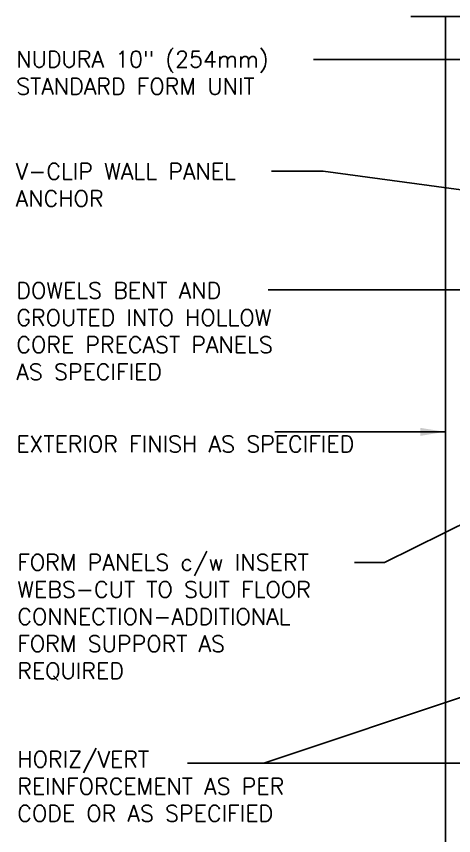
# Model space of a CAD drawing. Header units: inches. Extents: x 241.8 to 298.1, y 186.8 to 251.2.
# Drawn here: x 241.76 to 261.93, y 212.44 to 250.22 of the extents above; entities that cross this region are included whole.
import ezdxf

# ---------------------------------------------------------------- set-up
doc = ezdxf.new("R2010")
doc.units = ezdxf.units.IN
doc.header["$LTSCALE"] = 0.5
doc.header["$MEASUREMENT"] = 0
doc.layers.add('LINE9', color=9, linetype='Continuous')
doc.layers.add('TEXT', color=4, linetype='Continuous')
doc.styles.add('DIM', font='romans.shx', dxfattribs={"width": 0.7})
doc.styles.add('ROMANS', font='romans.shx', dxfattribs={"height": 0.75})
doc.dimstyles.new('ext_12', dxfattribs={"dimscale": 12, "dimtxt": 0.09375, "dimasz": 0.09375, "dimexe": 0.09375, "dimexo": 0.0625, "dimgap": 0.0625, "dimtad": 1, "dimdec": 1, "dimzin": 3, "dimdsep": 46, "dimlunit": 4, "dimtxsty": 'DIM', "dimcen": 0.09, "dimdle": 0.09375, "dimclrt": 4, "dimadec": 0, "dimazin": 0, "dimtfac": 1, "dimtdec": 1, "dimtmove": 2, "dimatfit": 3, "dimfxl": 1, "dimfrac": 2, "dimtolj": 1, "dimtzin": 0, "dimarcsym": 0})

msp = doc.modelspace()

# ---------------------------------------------------------------- linework, layer by layer
at = {"layer": 'LINE9'}
for p, q in [((259.949, 250.216), (268.791, 250.216)), ((261.546, 208.189), (261.556, 250.216))]:
    msp.add_line(p, q, dxfattribs=at)

# ---------------------------------------------------------------- texts
at = {"layer": 'TEXT', "char_height": 0.75, "attachment_point": 4, "style": 'ROMANS'}
for s, insert, width in [('NUDURA 10" (254mm) STANDARD FORM UNIT', (241.757, 247.616), 14.95852), ('V-CLIP WALL PANEL ANCHOR', (241.733, 242.443), 12.01477), ('DOWELS BENT AND GROUTED INTO HOLLOW CORE PRECAST PANELS AS SPECIFIED', (241.762, 235.701), 13.62291), ('EXTERIOR FINISH AS SPECIFIED', (241.757, 230.497), 15.10061), ('FORM PANELS c/w INSERT WEBS-CUT TO SUIT FLOOR CONNECTION-ADDITIONAL\\PFORM SUPPORT AS \\PREQUIRED', (241.808, 222.502), 17.8384), ('HORIZ/VERT REINFORCEMENT AS PER CODE OR AS SPECIFIED', (241.808, 214.709), 15.33694)]:
    msp.add_mtext(s, dxfattribs=dict(at, insert=insert, width=width))

# ---------------------------------------------------------------- leaders
at = {"layer": 'TEXT'}
for points in [[(263.762, 248.228), (255.466, 248.228)], [(265.139, 241.824), (255.908, 243.079), (253.522, 243.079)], [(263.683, 227.486), (258.746, 225.026), (257.35, 225.026)], [(269.358, 221.178), (253.173, 215.783), (249.658, 215.783)], [(269.904, 215.783), (253.173, 215.783), (249.658, 215.783)]]:
    msp.add_leader(points, dimstyle='ext_12', dxfattribs=at)
for points in [[(268.729, 237.606), (262.066, 237.606), (253.37, 237.606)], [(261.52, 231.057), (253.689, 231.057)]]:
    msp.add_leader(points, dimstyle='ext_12', override={"dimgap": 0.0625, "dimtad": 0}, dxfattribs=at)

doc.saveas('drawing.dxf')
